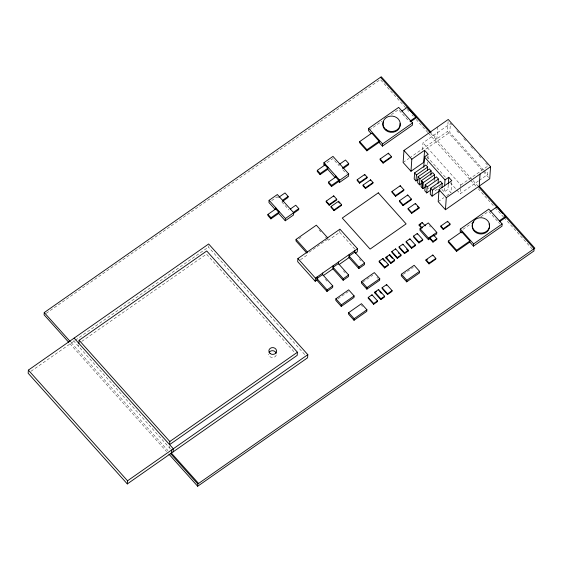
<?xml version="1.0" encoding="UTF-8"?>
<svg xmlns="http://www.w3.org/2000/svg" width="563" height="563" viewBox="0 0 563 563"><rect width="100%" height="100%" fill="white"/><g stroke="black" fill="none" stroke-linecap="round" stroke-linejoin="round"><path stroke-width="0.42" stroke-dasharray="2.81 2.11" d="M170.448 448.929L73.936 341.206L74.154 338.089M78.686 346.512L78.799 344.95M169.386 447.747L169.498 446.185M304.667 354.507L208.437 247.101L208.599 244.757M339.939 229.155L339.721 232.273L328.328 240.239L328.44 238.684L308.869 252.372M339.151 164.487L339.074 165.599L332.81 158.618L325.886 163.46M422.503 149.779L422.989 142.819L450.386 123.649L451.547 124.944M427.486 164.663L427.669 162.081M427.908 158.646L428.091 156.064M437.74 126.816L436.895 138.85L431.624 132.967M434.136 180.751L434.256 179.034M440.146 185.6L440.027 187.324L433.749 191.709M488.571 177.451L447.402 131.496L448.127 121.186M448.225 185.03L447.923 189.33L444.172 191.955L444.531 186.796M483.518 170.012L449.774 132.354L450.386 123.649M451.674 182.384L450.949 192.701L447.923 189.33M478.459 180.948L460.196 193.728L460.618 187.634M460.682 186.761L460.801 185.023L422.989 142.819M479.162 180.456L487.586 174.558L487.896 170.209M46.257 313.302L380.363 79.531L409.667 112.248M369.215 130.123L382.087 121.115M391.376 114.613L398.527 109.616L408.724 120.996M271.697 200.611L277.2 196.754L278.192 197.866M30.993 371.256L73.936 341.206M75.372 340.2L208.437 247.101M81.776 341.382L206.508 254.11L294.864 352.734M403.122 162.482L408.872 158.463M409.59 157.957L447.402 131.496M425.895 149.068L449.774 132.354M298.763 238.965L302.261 236.523M300.452 259.747L308.067 254.42M427.627 188.816L429.034 187.831M433.053 188.485L436.571 186.022M460.801 185.023L488.198 165.853L485.292 162.608M438.19 201.631L443.862 197.662M446.698 195.678L450.238 193.193M337.92 298.847L348.553 291.409M362.868 282.098L372.79 275.152M463.004 229.303L471.562 223.321M480.83 216.832L488.677 211.343L497.418 221.104M403.397 274.287L413.319 267.341M456.783 130.792L459.112 133.389M463.764 138.582L466.678 141.827M470.745 146.373L474.236 150.272M478.888 155.465L481.217 158.062M484.103 170.666L487.586 174.558M430.927 133.558L472.547 180.012M473.138 180.667L477.825 185.896M412.017 114.866L413.186 116.168M416.12 119.44L427.845 132.53M428.429 133.185L470.049 179.639M470.633 180.294L475.911 186.184M478.254 188.802L494.666 207.121M495.257 207.775L503.463 216.931M504.047 217.585L532.183 248.994M498.572 222.385L499.705 223.652M427.035 156.718L446.234 178.147M450.301 182.694L460.196 193.728M441.835 189.344L444.172 191.955M429.337 225.749L430.47 227.009M342.818 169.787L346.245 173.608M339.721 232.273L354.915 249.233M376.928 277.193L378.019 278.411M359.278 258.818L361.01 260.753M319.115 229.957L320.84 231.886M325.449 237.03L328.328 240.239M281.796 201.885L289.037 209.971M343.381 270.838L345.084 272.738M361.34 305.266L362.431 306.483M325.337 279.29L327.026 281.176M71.219 342.663L167.936 450.625M69.889 343.606L166.606 451.561M276.229 355.014A3.857 3.42 4 0 1 272.042 357.512A3.857 3.42 4 0 1 268.635 354.106"/><path stroke-width="0.84" d="M28.368 370.123L28.15 373.241L127.315 483.927L307.602 357.786L307.82 354.662L208.655 243.976L28.368 370.123L127.534 480.809L127.315 483.927M431.04 132.312L381.271 76.758L44.252 312.564L44.097 314.816L68.714 342.297M78.904 343.388L79.123 340.27L206.727 250.985L297.426 352.227L297.208 355.344L169.604 444.629L169.822 441.505L79.123 340.27M171.595 449.978L171.377 453.095L198.584 483.469M173.101 451.892L173.32 448.774L74.154 338.089M504.202 215.34L534.097 248.712L533.942 250.957L197.676 486.242L197.831 483.997L170.286 453.243M275.828 207.817L275.75 208.929L267.953 214.383L267.875 215.502L270.887 218.866L278.685 213.412L278.84 211.181M278.685 213.412L285.265 220.759L293.527 214.982L293.682 212.751L277.355 194.531L269.1 200.308L268.945 202.532L275.11 209.422M270.887 218.866L270.972 217.754L267.953 214.383M285.265 220.759L285.427 218.528L269.1 200.308M278.762 197.303L285.012 192.933L288.122 196.403L288.038 197.514L282.492 201.399M327.863 238.036L316.343 225.186L296.082 239.366L295.969 240.922L306.912 253.139M290.346 209L295.744 205.228L298.763 208.599L298.686 209.718L293.288 213.49M355.302 253.209L357.252 251.844L357.47 248.726L339.939 229.155L297.904 258.565L297.686 261.682L315.224 281.254L316.835 280.128L317.053 277.003M325.02 163.875L324.942 164.987L317.321 170.322L317.243 171.433L320.108 174.629L327.729 169.294L327.884 167.07M320.108 174.629L320.185 173.517L317.321 170.322M315.224 281.254L315.442 278.136L297.904 258.565M323.809 164.917L323.964 162.686L332.972 156.387L348.687 173.932L348.532 176.163L339.524 182.461L338.666 181.504L338.82 179.28M326.209 201.111L326.16 201.892L329.179 205.263L336.688 200.013L336.744 199.232L333.718 195.861L326.209 201.111L329.235 204.482L329.179 205.263M335.815 175.916L335.738 177.035L328.581 182.039L328.503 183.158L331.508 186.515L338.666 181.504M316.835 280.128L326.976 291.444L332.656 287.468L332.768 285.905L322.627 274.589L322.733 273.027M331.508 186.515L331.586 185.396L328.581 182.039M331.058 206.501L331.002 207.283L334.028 210.653L341.53 205.404L341.586 204.622L338.56 201.251L331.058 206.501L334.077 209.879L334.028 210.653M326.976 291.444L327.082 289.882L316.948 278.565L322.627 274.589M333.662 196.642L333.718 195.861M338.483 262.013L338.377 263.568L348.596 274.983L348.49 276.539L343.163 280.268L332.937 268.861L333.155 265.736M339.524 182.461L339.686 180.237L323.964 162.686M338.56 201.251L338.511 202.033L339.517 203.159M335.907 298.777L335.794 300.339L341.234 306.413L354 297.482L354.106 295.92L348.666 289.846L335.907 298.777L341.347 304.85L341.234 306.413M339.862 163.995L345.527 160.026L348.701 163.573L348.624 164.685L342.958 168.647M343.163 280.268L343.268 278.706L333.05 267.298L338.377 263.568M354.873 250.542L354.767 252.104L364.585 263.062L364.472 264.617L358.821 268.579L349.004 257.622L349.222 254.497M359.68 141.602L359.602 142.713L366.879 150.835L379.012 142.348L379.089 141.236L371.812 133.114L359.68 141.602L366.956 149.723L366.879 150.835M357.216 179.71L357.16 180.491L359.581 183.193L367.083 177.943L367.139 177.162L364.725 174.46L357.216 179.71L359.637 182.412L359.581 183.193M348.694 312.634L348.581 314.196L354.028 320.27L366.787 311.339L366.893 309.777L361.453 303.703L348.694 312.634L354.134 318.707L354.028 320.27M363.079 185.058L363.022 185.832L365.443 188.535L372.945 183.285L373.002 182.503L370.581 179.801L363.079 185.058L365.5 187.753L365.443 188.535M364.669 175.241L364.725 174.46M358.821 268.579L358.927 267.017L349.109 256.059L354.767 252.104M379.012 142.348L382.411 146.141L412.433 125.134L412.588 122.91L398.681 107.385L368.659 128.392L368.505 130.623L371.193 133.628M361.559 281.528L361.446 283.09L366.886 289.164L379.652 280.233L379.758 278.671L374.318 272.598L361.559 281.528L366.999 287.602L366.886 289.164M370.531 180.582L370.581 179.801M368.251 297.419L368.202 298.2L373.642 304.273L377.393 301.648L377.449 300.867L372.009 294.794L368.251 297.419L373.698 303.499L373.642 304.273M380.145 158.984L380.095 159.765L383.114 163.136L391.369 157.358L391.426 156.584L388.407 153.206L380.145 158.984L383.171 162.355L383.114 163.136M371.953 295.575L372.009 294.794M382.411 146.141L382.566 143.917L368.659 128.392M374.761 292.873L374.817 292.098L378.568 289.473L384.62 296.222L384.564 296.997L380.806 299.629L374.761 292.873L376.64 291.564M379.195 261.112L379.145 261.894L384.585 267.967L388.336 265.342L388.393 264.561L382.953 258.487L379.195 261.112L384.642 267.186L384.585 267.967M378.519 290.248L378.568 289.473M388.35 153.988L388.407 153.206M382.953 258.487L382.896 259.269L384.529 261.091M380.806 299.629L380.862 298.847L374.817 292.098M382.136 287.7L382.08 288.474L387.527 294.555L392.031 291.402L392.08 290.621L386.64 284.547L382.136 287.7L387.576 293.773L387.527 294.555M385.936 257.995L385.993 257.221L389.744 254.589L394.635 260.05L394.579 260.831L390.828 263.456L385.936 257.995L387.816 256.686M391.982 191.497L391.925 192.272L395.557 196.325L403.812 190.547L403.868 189.766L400.237 185.72L391.982 191.497L395.606 195.544L395.557 196.325M386.584 285.328L386.64 284.547M389.744 254.589L389.687 255.37L392.404 258.403M390.828 263.456L390.884 262.675L385.993 257.221M391.869 251.506L391.813 252.28L397.253 258.361L401.011 255.729L401.06 254.955L395.62 248.874L391.869 251.506L397.309 257.58L397.253 258.361M395.564 249.655L395.62 248.874M400.18 186.501L400.237 185.72M399.47 200.766L399.413 201.547L403.045 205.601L411.3 199.823L411.356 199.042L407.725 194.988L399.47 200.766L403.101 204.819L403.045 205.601M444.594 185.938L445.016 179.921L448.767 177.296L451.793 180.667L439.027 189.597L438.19 201.631L445.446 209.725L489.733 178.745L490.57 166.711L448.247 119.462L403.96 150.448L403.122 162.482L410.983 171.258L423.742 162.327L424.579 150.293L411.82 159.223L410.983 171.258M399.125 246.784L399.068 247.565L404.508 253.639L408.266 251.014L408.316 250.232L402.876 244.159L399.125 246.784L404.565 252.857L404.508 253.639M402.819 244.94L402.876 244.159M401.377 274.216L401.271 275.779L406.711 281.852L419.47 272.921L419.583 271.359L414.136 265.286L401.377 274.216L406.824 280.29L406.711 281.852M407.675 195.769L407.725 194.988M408.119 208.528L408.062 209.309L411.687 213.363L418.978 208.261L419.034 207.48L415.403 203.433L408.119 208.528L411.743 212.582L411.687 213.363M406.176 241.485L406.12 242.266L411.56 248.339L415.311 245.714L415.367 244.933L409.927 238.86L406.176 241.485L411.616 247.565L411.56 248.339M401.954 111.052L407.176 107.399L415.832 117.062L415.754 118.174L410.533 121.826M409.871 239.641L409.927 238.86M427.444 170.498L427.683 167.056L425.867 165.036L414.607 172.911L414.185 178.928L416.001 180.955L418.112 179.477M416.001 180.955L416.423 174.938L414.607 172.911M415.346 204.214L415.403 203.433M413.552 236.087L413.495 236.868L418.935 242.942L422.693 240.317L422.743 239.535L417.303 233.462L413.552 236.087L418.992 242.167L418.935 242.942M430.85 175.227L431.152 170.927L429.337 168.907L418.077 176.782L417.655 182.799L419.47 184.826L421.581 183.348M419.47 184.826L419.892 178.809L418.077 176.782M417.246 234.243L417.303 233.462M434.256 179.034L434.559 174.734L432.743 172.707L421.49 180.589L421.068 186.606L422.876 188.633L425.691 186.663M421.652 228.163L419.132 225.355L419.189 224.574L422.187 222.469L424.706 225.284M422.278 187.958L422.693 181.94M423.735 167.288L424.453 156.971L428.211 154.346L424.579 150.293M433.707 236.017L436.677 233.941L436.782 232.378L428.323 222.927L420.061 228.705L419.956 230.267L428.422 239.711L429.872 238.698L429.984 237.136M422.876 188.633L423.299 182.616L421.49 180.589M422.13 223.251L422.187 222.469M422.264 227.163L422.208 227.945L419.189 224.574M438.098 183.32L438.401 179.02L436.494 176.895L425.234 184.77L424.812 190.787L426.719 192.919L430.941 189.963M426.719 192.919L427.141 186.902L425.234 184.77M425.213 225.847L425.269 225.066M441.955 187.627L442.258 183.327L440.442 181.307L430.688 188.133L430.266 194.151L432.081 196.17L439.745 190.808M426.001 260.521L426.057 259.74L432.813 255.018L435.832 258.389L435.776 259.17L429.027 263.899L426.001 260.521L427.352 259.578M428.422 239.711L428.527 238.156L420.061 228.705M432.081 196.17L432.504 190.153L430.688 188.133M429.027 263.899L429.076 263.118L426.057 259.74M433.763 235.235L436.853 238.684L436.797 239.465L432.961 242.146L433.017 241.365L429.928 237.917L433.763 235.235L433.82 234.454M432.757 255.799L432.813 255.018M440.878 226.016L440.822 226.798L443.243 229.493L449.999 224.771L450.055 223.99L447.634 221.287L440.878 226.016L443.299 228.712L443.243 229.493M445.446 209.725L446.283 197.697L439.027 189.597M448.289 184.171L448.767 177.296M447.578 222.068L447.634 221.287M448.338 241.027L448.261 242.139L456.523 251.372L469.809 242.076L469.887 240.964L461.618 231.738L448.338 241.027L456.6 250.254L456.523 251.372M469.809 242.076L473.455 246.151L501.978 226.192L502.133 223.961L488.832 209.112L460.309 229.071L460.154 231.302L461.54 232.85M473.455 246.151L473.61 243.92L460.309 229.071M480.063 174.058L479.219 186.093L534.85 248.184L197.831 483.997M490.739 211.174L497.038 206.769L505.644 216.375L505.567 217.494L499.965 221.407M320.185 173.517L327.807 168.182L324.942 164.987M282.57 200.287L288.122 196.403M366.956 149.723L379.089 141.236M270.972 217.754L278.762 212.293L275.75 208.929M342.325 168.034L348.701 163.573M409.955 121.172L415.832 117.062M382.566 143.917L412.588 122.91M331.586 185.396L338.743 180.392L335.738 177.035M293.365 212.378L298.763 208.599M339.686 180.237L348.687 173.932M285.427 218.528L293.682 212.751M383.171 162.355L391.426 156.584M359.637 182.412L367.139 177.162M329.235 204.482L336.744 199.232M365.5 187.753L373.002 182.503M334.077 209.879L341.586 204.622M416.423 174.938L427.683 167.056M395.606 195.544L403.868 189.766M419.892 178.809L431.152 170.927M423.299 182.616L434.559 174.734M427.141 186.902L438.401 179.02M403.101 204.819L411.356 199.042M432.504 190.153L442.258 183.327M315.442 278.136L357.47 248.726M411.743 212.582L419.034 207.48M323.211 275.666L332.937 268.861M338.982 264.631L349.004 257.622M446.283 197.697L490.57 166.711M358.927 267.017L364.585 263.062M419.132 225.355L420.934 224.095M327.082 289.882L332.768 285.905M343.268 278.706L348.596 274.983M418.992 242.167L422.743 239.535M397.309 257.58L401.06 254.955M411.616 247.565L415.367 244.933M404.565 252.857L408.316 250.232M390.884 262.675L394.635 260.05M384.642 267.186L388.393 264.561M428.527 238.156L436.782 232.378M443.299 228.712L450.055 223.99M341.347 304.85L354.106 295.92M433.017 241.365L436.853 238.684M366.999 287.602L379.758 278.671M169.822 441.505L297.426 352.227M429.076 263.118L435.832 258.389M373.698 303.499L377.449 300.867M387.576 293.773L392.08 290.621M406.824 280.29L419.583 271.359M380.862 298.847L384.62 296.222M354.134 318.707L366.893 309.777M456.6 250.254L469.887 240.964M127.534 480.809L307.82 354.662M499.346 220.78L505.644 216.375M473.61 243.92L502.133 223.961M380.518 77.286L430.343 132.903M478.409 186.55L502.442 213.377M424.453 156.971L445.016 179.921M403.96 150.448L411.82 159.223M417.422 206.522L418.978 208.261M429.872 238.698L432.961 242.146M406.634 249.191L408.266 251.014M327.729 169.294L335.091 177.514M398.287 252.696L399.378 253.906M379.617 291.479L381.264 293.316M296.082 239.366L307.595 252.217M44.252 312.564L70.305 341.642M168.956 454.179L197.676 486.242M269.128 352.403A3.857 3.42 4 0 1 272.942 350.728A3.857 3.42 4 0 1 276.201 353.247M489.064 223.926A8.677 7.692 4 0 1 481.055 233.99A8.677 7.692 4 0 1 472.519 224.025M472.765 223.398A8.677 7.692 4 0 1 473.849 221.646M400.089 123.614A8.677 7.692 4 0 1 390.588 132.305A8.677 7.692 4 0 1 383.431 121.77M378.301 192.842L342.269 218.05L370.088 249.099L406.113 223.891L378.301 192.842M270.022 353.409A3.857 3.42 4 0 0 276.447 351.896A3.857 3.42 4 0 0 271.662 347.695A3.857 3.42 4 0 0 270.022 353.409M475.798 231.541A8.677 7.692 4 0 0 489.543 226.354A8.677 7.692 4 0 0 477.41 218.31A8.677 7.692 4 0 0 475.798 231.541M386.464 129.912A8.677 7.692 4 0 0 400.209 124.726A8.677 7.692 4 0 0 388.076 116.682A8.677 7.692 4 0 0 386.464 129.912"/></g></svg>
